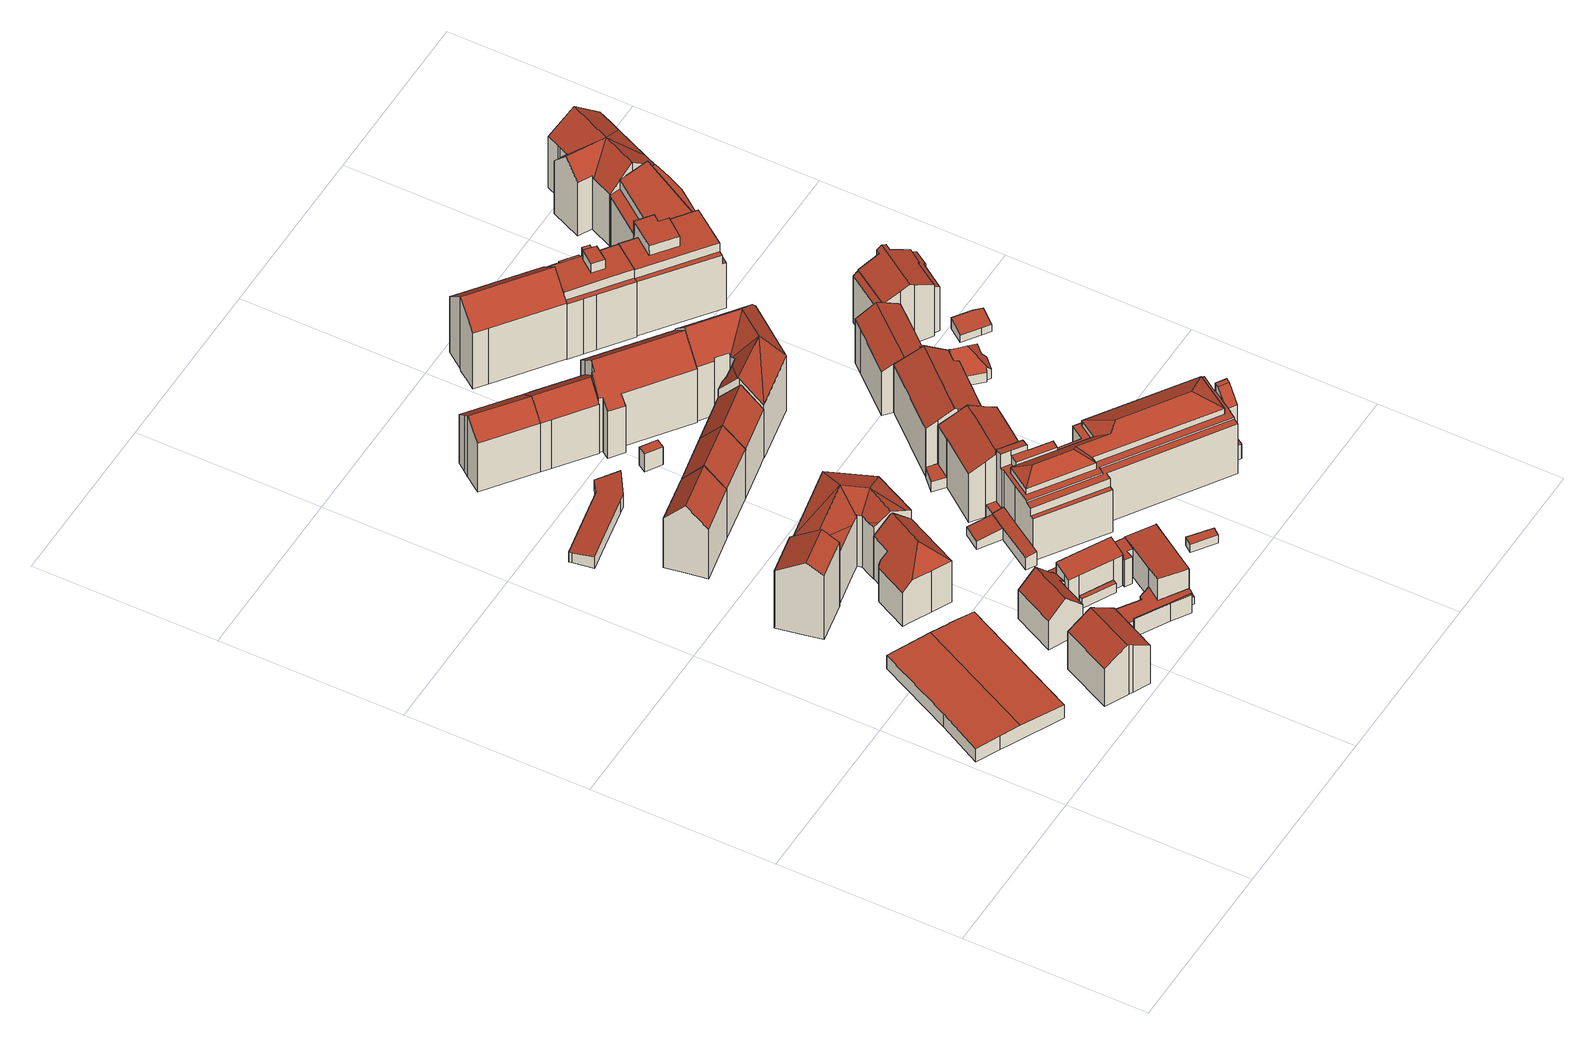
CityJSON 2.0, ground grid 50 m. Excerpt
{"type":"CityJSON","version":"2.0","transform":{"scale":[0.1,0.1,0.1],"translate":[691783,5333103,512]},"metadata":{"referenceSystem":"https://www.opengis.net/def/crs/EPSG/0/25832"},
"CityObjects":{
"building1":{"type":"Building","attributes":{"Gemeindeschluessel":"09162000","HoeheDach":"519.240","HoeheGrund":"514.418","Methode":"2000","NiedrigsteTraufeDesGebaeudes":"518.838","Geometrietyp2DReferenz":"3000","function":"31001_2000","roofType":"3100","measuredHeight":4.82,"storeysAboveGround":1},"geometry":[{"type":"MultiSurface","lod":"2","boundaries":[[[0,1,2,3,4]],[[5,6,7,8,9,10]],[[7,11,12,2,1,8]],[[13,14,15,16]],[[0,15,14,9,8,1]],[[12,11,17,18,19,13,16,4,3,2]],[[6,17,11,7]],[[5,18,17,6]],[[16,15,0,4]],[[13,19,10,9,14]],[[18,5,10,19]]],"semantics":{"surfaces":[{"type":"WallSurface"},{"type":"RoofSurface"},{"type":"GroundSurface"}],"values":[0,1,0,0,1,2,0,0,0,0,0]}}]},
"building2":{"type":"Building","attributes":{"Gemeindeschluessel":"09162000","HoeheDach":"531.452","HoeheGrund":"514.590","Methode":"1000","NiedrigsteTraufeDesGebaeudes":"527.276","Geometrietyp2DReferenz":"3000","function":"31001_2000","roofType":"3100","measuredHeight":16.86,"storeysAboveGround":5},"geometry":[{"type":"MultiSurface","lod":"2","boundaries":[[[20,21,22,23]],[[24,25,26,27]],[[28,29,30,31]],[[26,25,32,30,29,33,34,35]],[[31,30,32,36]],[[34,33,37,38,23,22]],[[37,33,29,28]],[[31,36,24,27,39,20,23,38,37,28]],[[36,32,25,24]],[[35,34,22,21]],[[39,27,26,35,21,20]]],"semantics":{"surfaces":[{"type":"WallSurface"},{"type":"RoofSurface"},{"type":"GroundSurface"}],"values":[0,0,0,1,0,0,0,2,0,1,0]}}]},
"building3":{"type":"Building","attributes":{"Gemeindeschluessel":"09162000","HoeheDach":"538.693","HoeheGrund":"514.280","Methode":"2000","NiedrigsteTraufeDesGebaeudes":"533.545","Geometrietyp2DReferenz":"3000","function":"31001_1000","roofType":"3100","measuredHeight":24.41,"storeysAboveGround":6},"geometry":[{"type":"MultiSurface","lod":"2","boundaries":[[[40,41,42,43]],[[44,42,41,45,46]],[[46,45,47,48]],[[49,48,47,50]],[[43,42,44,51]],[[41,40,52,50,47,45]],[[51,53,49,50,52,40,43]],[[53,51,44,46,48,49]]],"semantics":{"surfaces":[{"type":"WallSurface"},{"type":"RoofSurface"},{"type":"GroundSurface"}],"values":[0,1,1,0,0,0,2,0]}}]},
"building4":{"type":"Building","attributes":{"Gemeindeschluessel":"09162000","HoeheDach":"528.885","HoeheGrund":"514.490","Methode":"2000","NiedrigsteTraufeDesGebaeudes":"522.703","Geometrietyp2DReferenz":"3000","function":"31001_1000","roofType":"3100","measuredHeight":14.39,"storeysAboveGround":3},"geometry":[{"type":"MultiSurface","lod":"2","boundaries":[[[54,55,56,57,58,59]],[[60,61,62,63,64,65]],[[66,67,68,69]],[[65,64,59,58]],[[63,54,59,64]],[[70,71,61,60,65,58,57,56,66,69]],[[70,72,73,71]],[[69,68,72,70]],[[56,55,67,66]],[[62,73,72,68,67,55,54,63]],[[71,73,62,61]]],"semantics":{"surfaces":[{"type":"WallSurface"},{"type":"RoofSurface"},{"type":"GroundSurface"}],"values":[0,0,0,0,1,2,0,0,0,1,0]}}]},
"building5":{"type":"Building","attributes":{"Gemeindeschluessel":"09162000","HoeheDach":"533.646","HoeheGrund":"514.360","Methode":"2000","NiedrigsteTraufeDesGebaeudes":"525.565","Geometrietyp2DReferenz":"3000","function":"31001_1000","roofType":"3200","measuredHeight":19.29,"storeysAboveGround":4},"geometry":[{"type":"MultiSurface","lod":"2","boundaries":[[[74,75,76,77]],[[78,79,80,81,82,83]],[[84,85,86,78,83,87,88,89,76,75,90,91,92]],[[93,79,78,86]],[[94,91,90,95]],[[96,87,83,82]],[[97,93,98,99]],[[95,90,75,74]],[[80,79,93,97]],[[98,93,86,85]],[[100,101,99,98,85,84,92,102]],[[77,76,89,103]],[[97,99,101,100,102,94,95,74,77,103,104,96,82,81,80]],[[102,92,91,94]],[[88,87,96,104,103,89]]],"semantics":{"surfaces":[{"type":"WallSurface"},{"type":"RoofSurface"},{"type":"GroundSurface"}],"values":[0,0,1,1,0,0,0,0,0,1,0,0,2,0,0]}}]},
"building6":{"type":"Building","attributes":{"Gemeindeschluessel":"09162000","HoeheDach":"521.209","HoeheGrund":"515.209","Methode":"3220","NiedrigsteTraufeDesGebaeudes":"521.209","Geometrietyp2DReferenz":"3000","function":"51009_1610","roofType":"9999","measuredHeight":6},"geometry":[{"type":"MultiSurface","lod":"2","boundaries":[[[105,106,107,108,109,110]],[[111,112,113,114,115,116]],[[108,107,114,113]],[[109,108,113,112]],[[107,106,115,114]],[[110,109,112,111]],[[106,105,116,115]],[[105,110,111,116]]],"semantics":{"surfaces":[{"type":"RoofSurface"},{"type":"GroundSurface"},{"type":"WallSurface"}],"values":[0,1,2,2,2,2,2,2]}}]},
"building7":{"type":"Building","attributes":{"Gemeindeschluessel":"09162000","HoeheDach":"536.720","HoeheGrund":"514.050","Methode":"1000","NiedrigsteTraufeDesGebaeudes":"530.493","Geometrietyp2DReferenz":"3000","function":"31001_1000","roofType":"3100","measuredHeight":22.67,"storeysAboveGround":5},"geometry":[{"type":"MultiSurface","lod":"2","boundaries":[[[117,118,119,120,121,122]],[[122,123,124,117]],[[118,117,124,125,126,119]],[[123,122,121,120,127,128]],[[119,126,127,120]],[[125,128,127,126]],[[124,123,128,125]]],"semantics":{"surfaces":[{"type":"GroundSurface"},{"type":"WallSurface"},{"type":"RoofSurface"}],"values":[0,1,1,1,1,2,2]}}]},
"building8":{"type":"Building","attributes":{"Gemeindeschluessel":"09162000","HoeheDach":"518.414","HoeheGrund":"514.730","Methode":"2000","NiedrigsteTraufeDesGebaeudes":"517.040","Geometrietyp2DReferenz":"3000","function":"31001_2000","roofType":"2100","measuredHeight":3.68},"geometry":[{"type":"MultiSurface","lod":"2","boundaries":[[[129,130,131,132,133,134,135,136,137,138,139,140,141,142,143,144]],[[145,146,138,137,136,147]],[[133,148,149,134]],[[150,151,152,153,154,155,156,157,158,159,146,145,147,160,149,148]],[[143,155,154,144]],[[129,153,152,130]],[[149,160,147,136,135,134]],[[140,158,157,141]],[[146,159,158,140,139,138]],[[130,152,151,131]],[[131,151,150,132]],[[144,154,153,129]],[[143,142,141,157,156,155]],[[132,150,148,133]]],"semantics":{"surfaces":[{"type":"GroundSurface"},{"type":"WallSurface"},{"type":"RoofSurface"}],"values":[0,1,1,2,1,1,1,1,1,1,1,1,1,1]}}]},
"building9":{"type":"Building","attributes":{"Gemeindeschluessel":"09162000","HoeheDach":"534.280","HoeheGrund":"514.280","Methode":"2000","NiedrigsteTraufeDesGebaeudes":"531.202","Geometrietyp2DReferenz":"3000","function":"31001_9998","roofType":"3100","measuredHeight":20,"storeysAboveGround":4},"geometry":[{"type":"MultiSurface","lod":"2","boundaries":[[[161,162,163]],[[164,165,166]],[[167,168,169,170,171]],[[172,173,40,164,166,174,175,50]],[[176,177,178,179,180,181,182,183,184,185,186,40,173,172,50,187,188,189]],[[174,170,190,175]],[[166,165,171,170,174]],[[40,186,185,184,167,171,165,164]],[[191,189,188,192]],[[163,162,193,182,181,180]],[[176,189,191,194]],[[169,191,192,170]],[[170,192,190]],[[194,191,169,195]],[[183,182,193,168,167,184]],[[179,178,177,176,194,195,196,161,163,180]],[[175,190,192,188,187,50]],[[161,196,169,168,193,162]],[[195,169,196]]],"semantics":{"surfaces":[{"type":"RoofSurface"},{"type":"WallSurface"},{"type":"GroundSurface"}],"values":[0,0,0,1,2,0,0,1,1,1,1,0,0,0,1,1,1,0,0]}}]},
"building10":{"type":"Building","attributes":{"Gemeindeschluessel":"09162000","HoeheDach":"517.921","HoeheGrund":"514.040","Methode":"2000","NiedrigsteTraufeDesGebaeudes":"517.084","Geometrietyp2DReferenz":"3000","function":"31001_2000","roofType":"1000","measuredHeight":3.88},"geometry":[{"type":"MultiSurface","lod":"2","boundaries":[[[197,198,199,200,201,202]],[[203,204,205,206]],[[204,202,201,200,207,208,209,210,205]],[[206,211,212,213,214,199,198,197,203]],[[214,207,200,199]],[[206,205,210,211]],[[211,210,209,212]],[[212,209,208,213]],[[213,208,207,214]],[[197,202,204,203]]],"semantics":{"surfaces":[{"type":"WallSurface"},{"type":"RoofSurface"},{"type":"GroundSurface"}],"values":[0,0,1,2,0,0,0,0,0,0]}}]},
"building11":{"type":"Building","attributes":{"Gemeindeschluessel":"09162000","HoeheDach":"518.010","HoeheGrund":"514.880","Methode":"2000","NiedrigsteTraufeDesGebaeudes":"518.010","Geometrietyp2DReferenz":"3000","function":"31001_2000","roofType":"1000","measuredHeight":3.13},"geometry":[{"type":"MultiSurface","lod":"2","boundaries":[[[215,216,217,218]],[[219,220,221,222]],[[218,219,222,215]],[[216,221,220,217]],[[215,222,221,216]],[[217,220,219,218]]],"semantics":{"surfaces":[{"type":"GroundSurface"},{"type":"RoofSurface"},{"type":"WallSurface"}],"values":[0,1,2,2,2,2]}}]},
"building12":{"type":"Building","attributes":{"Gemeindeschluessel":"09162000","HoeheDach":"526.493","HoeheGrund":"514.700","Methode":"1000","NiedrigsteTraufeDesGebaeudes":"524.828","Geometrietyp2DReferenz":"3000","function":"31001_1000","roofType":"2100","measuredHeight":11.79,"storeysAboveGround":3},"geometry":[{"type":"MultiSurface","lod":"2","boundaries":[[[223,224,225,226]],[[227,228,229,230]],[[229,228,231,225,224,232,233,234,235,236,237,238]],[[230,229,238,239]],[[240,235,234,241]],[[242,233,232,243]],[[241,234,233,242]],[[239,238,237,244]],[[226,225,231,245]],[[243,232,224,223]],[[244,237,236,246]],[[246,236,235,240]],[[245,231,228,227]],[[239,244,246,240,241,242,243,223,226,245,227,230]]],"semantics":{"surfaces":[{"type":"WallSurface"},{"type":"RoofSurface"},{"type":"GroundSurface"}],"values":[0,0,1,0,0,0,0,0,0,0,0,0,0,2]}}]},
"building13":{"type":"Building","attributes":{"Gemeindeschluessel":"09162000","HoeheDach":"519.950","HoeheGrund":"514.610","Methode":"2000","NiedrigsteTraufeDesGebaeudes":"519.950","Geometrietyp2DReferenz":"3000","function":"31001_2000","roofType":"1000","measuredHeight":5.34},"geometry":[{"type":"MultiSurface","lod":"2","boundaries":[[[247,248,249,250]],[[249,248,251,252]],[[253,251,248,247]],[[254,253,247,250]],[[254,252,251,253]],[[250,249,252,254]]],"semantics":{"surfaces":[{"type":"WallSurface"},{"type":"RoofSurface"},{"type":"GroundSurface"}],"values":[0,1,0,2,0,0]}}]},
"building14":{"type":"Building","attributes":{"Gemeindeschluessel":"09162000","HoeheDach":"524.575","HoeheGrund":"515.040","Methode":"2000","NiedrigsteTraufeDesGebaeudes":"523.948","Geometrietyp2DReferenz":"3000","function":"31001_2000","roofType":"1000","measuredHeight":9.54},"geometry":[{"type":"MultiSurface","lod":"2","boundaries":[[[255,256,257,258]],[[259,260,261,262,263,264,257,256,265]],[[266,264,263,267]],[[268,260,259,269]],[[270,255,258,266,267,271,272,268,269]],[[269,259,265,270]],[[258,257,264,266]],[[272,261,260,268]],[[270,265,256,255]],[[271,262,261,272]],[[267,263,262,271]]],"semantics":{"surfaces":[{"type":"WallSurface"},{"type":"RoofSurface"},{"type":"GroundSurface"}],"values":[0,1,0,0,2,0,0,0,0,0,0]}}]},
"building15":{"type":"Building","attributes":{"Gemeindeschluessel":"09162000","HoeheDach":"536.663","HoeheGrund":"514.010","Methode":"1000","NiedrigsteTraufeDesGebaeudes":"530.494","Geometrietyp2DReferenz":"3000","function":"31001_1000","roofType":"3100","measuredHeight":22.65,"storeysAboveGround":5},"geometry":[{"type":"MultiSurface","lod":"2","boundaries":[[[120,127,273,274]],[[128,275,273,127]],[[276,277,278,274,273,275]],[[121,122,123,128,127,120]],[[123,276,275,128]],[[122,121,120,274,278,277]],[[277,276,123,122]]],"semantics":{"surfaces":[{"type":"WallSurface"},{"type":"RoofSurface"},{"type":"GroundSurface"}],"values":[0,1,0,0,1,2,0]}}]},
"building16":{"type":"Building","attributes":{"Gemeindeschluessel":"09162000","HoeheDach":"524.796","HoeheGrund":"514.930","Methode":"2000","NiedrigsteTraufeDesGebaeudes":"524.095","Geometrietyp2DReferenz":"3000","function":"31001_1000","roofType":"1000","measuredHeight":9.87,"storeysAboveGround":2},"geometry":[{"type":"MultiSurface","lod":"2","boundaries":[[[279,280,281,282,283,284]],[[285,286,287,288,289,290,291,292]],[[285,292,281,280]],[[293,294,295,296]],[[287,286,285,280,279,284,297,298,293,296,299,288]],[[298,300,294,293]],[[282,281,292,291,290,289,301,295,294,300,302,283]],[[301,289,288,299,296,295]],[[284,283,302,297]],[[297,302,300,298]]],"semantics":{"surfaces":[{"type":"WallSurface"},{"type":"GroundSurface"},{"type":"RoofSurface"}],"values":[0,0,0,0,1,0,2,0,0,0]}}]},
"building17":{"type":"Building","attributes":{"Gemeindeschluessel":"09162000","HoeheDach":"534.371","HoeheGrund":"513.830","Methode":"1000","NiedrigsteTraufeDesGebaeudes":"530.127","Geometrietyp2DReferenz":"3000","function":"31001_1000","roofType":"3100","measuredHeight":20.54,"storeysAboveGround":5},"geometry":[{"type":"MultiSurface","lod":"2","boundaries":[[[303,304,305,306,307,308,309,310]],[[311,312,313,314,315,306,305]],[[316,315,314,317]],[[318,311,305,304,303]],[[319,320,321,310,309,308,307,316,317,322]],[[321,318,303,310]],[[313,322,317,314]],[[307,306,315,316]],[[321,320,319,322,313,312,311,318]]],"semantics":{"surfaces":[{"type":"WallSurface"},{"type":"RoofSurface"},{"type":"GroundSurface"}],"values":[0,1,0,1,2,0,0,0,0]}}]},
"building18":{"type":"Building","attributes":{"Gemeindeschluessel":"09162000","HoeheDach":"519.232","HoeheGrund":"514.510","Methode":"1000","NiedrigsteTraufeDesGebaeudes":"518.372","Geometrietyp2DReferenz":"3000","function":"51009_1610","roofType":"2100","measuredHeight":4.72},"geometry":[{"type":"MultiSurface","lod":"2","boundaries":[[[323,324,325,326,327,328,329,330]],[[330,329,331,332]],[[333,327,326,334]],[[334,335,336,337,332,331,338,333]],[[334,326,325,335]],[[331,329,328,338]],[[337,336,324,323,330,332]],[[335,325,324,336]],[[338,328,327,333]]],"semantics":{"surfaces":[{"type":"RoofSurface"},{"type":"WallSurface"},{"type":"GroundSurface"}],"values":[0,1,1,2,1,1,1,1,1]}}]},
"building19":{"type":"Building","attributes":{"Gemeindeschluessel":"09162000","HoeheDach":"518.214","HoeheGrund":"514.470","Methode":"1000","NiedrigsteTraufeDesGebaeudes":"517.197","Geometrietyp2DReferenz":"3000","function":"51009_1610","roofType":"1000","measuredHeight":3.74},"geometry":[{"type":"MultiSurface","lod":"2","boundaries":[[[331,339,340,341]],[[339,342,343,340]],[[341,340,343,344]],[[341,344,338,331]],[[344,343,342,338]],[[338,342,339,331]]],"semantics":{"surfaces":[{"type":"WallSurface"},{"type":"RoofSurface"},{"type":"GroundSurface"}],"values":[0,1,0,2,0,0]}}]},
"building20":{"type":"Building","attributes":{"Gemeindeschluessel":"09162000","HoeheDach":"519.904","HoeheGrund":"513.904","Methode":"3210","NiedrigsteTraufeDesGebaeudes":"519.904","Geometrietyp2DReferenz":"3000","function":"31001_2000","roofType":"9999","measuredHeight":6},"geometry":[{"type":"MultiSurface","lod":"2","boundaries":[[[345,346,347,348]],[[349,350,348,347]],[[350,351,345,348]],[[350,349,352,351]],[[351,352,346,345]],[[352,349,347,346]]],"semantics":{"surfaces":[{"type":"GroundSurface"},{"type":"WallSurface"},{"type":"RoofSurface"}],"values":[0,1,1,2,1,1]}}]},
"building21":{"type":"Building","attributes":{"Gemeindeschluessel":"09162000","HoeheDach":"517.986","HoeheGrund":"515.286","Methode":"1000","NiedrigsteTraufeDesGebaeudes":"517.986","Geometrietyp2DReferenz":"3000","function":"31001_2000","roofType":"1000","measuredHeight":2.7,"storeysAboveGround":1},"geometry":[{"type":"MultiSurface","lod":"2","boundaries":[[[353,354,355,356]],[[357,358,355,354]],[[356,355,358,359]],[[359,358,357,360]],[[360,357,354,353]],[[356,359,360,353]]],"semantics":{"surfaces":[{"type":"WallSurface"},{"type":"RoofSurface"},{"type":"GroundSurface"}],"values":[0,1,0,0,0,2]}}]},
"building22":{"type":"Building","attributes":{"Gemeindeschluessel":"09162000","HoeheDach":"534.474","HoeheGrund":"513.700","Methode":"1000","NiedrigsteTraufeDesGebaeudes":"530.088","Geometrietyp2DReferenz":"3000","function":"31001_1000","roofType":"3100","measuredHeight":20.77,"storeysAboveGround":5},"geometry":[{"type":"MultiSurface","lod":"2","boundaries":[[[361,362,363,364]],[[318,365,313,366,367,368]],[[369,370,371,372]],[[373,374,375,376,313,365]],[[372,371,362,361]],[[377,375,374,378]],[[379,380,381,378,374,373]],[[378,381,380,369,372,361,364,368,367,366,382,377]],[[363,362,371,370,379,373,365,318]],[[364,363,318,368]],[[376,375,377,382,366,313]],[[380,379,370,369]]],"semantics":{"surfaces":[{"type":"WallSurface"},{"type":"RoofSurface"},{"type":"GroundSurface"}],"values":[0,0,0,1,0,0,0,2,1,0,0,0]}}]},
"building23":{"type":"Building","attributes":{"Gemeindeschluessel":"09162000","HoeheDach":"536.683","HoeheGrund":"514.050","Methode":"1000","NiedrigsteTraufeDesGebaeudes":"530.289","Geometrietyp2DReferenz":"3000","function":"31001_1000","roofType":"3100","measuredHeight":22.63,"storeysAboveGround":5},"geometry":[{"type":"MultiSurface","lod":"2","boundaries":[[[277,383,384,385,386,387]],[[274,388,389,390]],[[278,277,387,275,388,274]],[[275,391,392,389,388]],[[390,389,392,393]],[[385,384,394,393,392,391]],[[383,277,278,274,390,393,394,384]],[[387,386,385,391,275]]],"semantics":{"surfaces":[{"type":"WallSurface"},{"type":"RoofSurface"},{"type":"GroundSurface"}],"values":[0,0,0,1,0,0,2,1]}}]},
"building24":{"type":"Building","attributes":{"Gemeindeschluessel":"09162000","HoeheDach":"534.422","HoeheGrund":"514.440","Methode":"1000","NiedrigsteTraufeDesGebaeudes":"517.731","Geometrietyp2DReferenz":"3000","function":"31001_9998","roofType":"3100","measuredHeight":19.98,"storeysAboveGround":5},"geometry":[{"type":"MultiSurface","lod":"2","boundaries":[[[395,396,397,398,399,400,401,402,403,404,405,406,407,408,409,410,411,412,413,414]],[[401,415,416,402]],[[417,418,412,411,410,419]],[[409,420,419,410]],[[421,422,423,424]],[[406,425,426,407]],[[400,399,427,428,415,401]],[[396,395,414,429,430,431]],[[405,422,421,425,406]],[[396,431,432,397]],[[421,424,426,425]],[[398,433,427,399]],[[397,432,433,398]],[[420,409,408,407,426,424,423]],[[413,434,429,414]],[[402,416,435,403]],[[412,418,434,413]],[[427,433,432,431,430,429,434,418,417,436,428]],[[416,415,428,436,417,419,420,423,422,437,435]],[[435,437,422,405,404,403]]],"semantics":{"surfaces":[{"type":"GroundSurface"},{"type":"WallSurface"},{"type":"RoofSurface"}],"values":[0,1,1,1,1,1,1,1,1,1,2,1,1,1,1,1,1,2,2,1]}}]},
"building25":{"type":"Building","attributes":{"Gemeindeschluessel":"09162000","HoeheDach":"538.200","HoeheGrund":"513.750","Methode":"2000","NiedrigsteTraufeDesGebaeudes":"529.629","Geometrietyp2DReferenz":"3000","function":"31001_9998","roofType":"3100","measuredHeight":24.45,"storeysAboveGround":5},"geometry":[{"type":"MultiSurface","lod":"2","boundaries":[[[438,439,440,441]],[[442,443,439,438]],[[444,445,446,447]],[[448,449,450,451,452,453]],[[451,450,454,455]],[[443,442,456,457,458,459]],[[460,461,462,463,441,440]],[[461,460,440,439,443,459,449,448,464,446,445,465,466,467,468]],[[469,465,445,444]],[[468,467,466,470,471,472]],[[447,446,464,473]],[[459,458,454,450,449]],[[470,466,465,469]],[[456,442,438,441,463,462,472,471,470,469,444,447,473,453,452,451,455,457]],[[462,461,468,472]],[[455,454,458,457]],[[473,464,448,453]]],"semantics":{"surfaces":[{"type":"WallSurface"},{"type":"RoofSurface"},{"type":"GroundSurface"}],"values":[0,0,0,0,0,0,0,1,0,0,0,1,0,2,0,0,0]}}]},
"building26":{"type":"Building","attributes":{"Gemeindeschluessel":"09162000","HoeheDach":"536.610","HoeheGrund":"514.539","Methode":"2000","NiedrigsteTraufeDesGebaeudes":"518.640","Geometrietyp2DReferenz":"3000","function":"31001_3000","roofType":"3100","measuredHeight":22.07,"storeysAboveGround":6},"geometry":[{"type":"MultiSurface","lod":"2","boundaries":[[[474,475,476,477]],[[478,479,480,481]],[[482,483,484,477,485]],[[486,487,488,489]],[[485,477,476,490,491]],[[492,493,494,495]],[[496,497,498,499]],[[500,501,502,503]],[[504,505,506,507,508,509]],[[338,510,511,512]],[[513,514,479,515]],[[516,517,518,519,509,508,335,334,333,338,512,520,521,522,523,524,496,499,525,526]],[[516,526,527,528,529,530]],[[531,532,493,492]],[[533,528,527,498,497,534,535,536,537,478,481,538,539,531,492,495,482,485,491,540,541,542,543,544,502,501,545,546]],[[521,547,548,522]],[[338,333,541,540,549,510]],[[498,527,526,525,499]],[[528,533,550,529]],[[532,551,552,493]],[[514,553,480,479]],[[515,554,483,494,552,551,555,513]],[[554,556,484,483]],[[487,557,558,488]],[[506,505,559,560]],[[481,480,561,538]],[[520,512,511,562,563,564]],[[565,561,553,514,513,555]],[[503,502,544,566]],[[508,507,567,335]],[[539,565,532,531]],[[504,568,500,503,566,569,559,505]],[[523,522,548,475,474,570]],[[476,475,548,547,564,563,490]],[[520,564,547,521]],[[495,494,483,482]],[[537,515,479,478]],[[534,497,496,524]],[[519,518,545,501,500,568]],[[533,546,489,488,558]],[[561,480,553]],[[542,334,335,567,560,559,569,543]],[[532,565,555,551]],[[535,571,556,554,536]],[[557,572,550,533,558]],[[515,537,536,554]],[[565,539,538,561]],[[556,571,570,474,477,484]],[[572,530,529,550]],[[562,549,540,491,490,563]],[[568,504,509,519]],[[517,516,530,572,557,487,486]],[[552,494,493]],[[562,511,510,549]],[[518,517,486,489,546,545]],[[334,542,541,333]],[[566,544,543,569]],[[507,506,560,567]],[[524,523,570,571,535,534]]],"semantics":{"surfaces":[{"type":"WallSurface"},{"type":"RoofSurface"},{"type":"GroundSurface"}],"values":[0,0,0,1,0,0,0,0,0,0,1,2,0,0,1,0,0,0,0,1,1,1,0,0,0,0,0,1,0,0,0,1,0,1,0,0,0,0,0,0,1,0,1,0,1,0,0,1,1,0,0,0,1,1,0,0,0,1,0]}}]},
"building27":{"type":"Building","attributes":{"Gemeindeschluessel":"09162000","HoeheDach":"534.495","HoeheGrund":"514.350","Methode":"1000","NiedrigsteTraufeDesGebaeudes":"530.445","Geometrietyp2DReferenz":"3000","function":"31001_9998","roofType":"3100","measuredHeight":20.14,"storeysAboveGround":5},"geometry":[{"type":"MultiSurface","lod":"2","boundaries":[[[413,573,574,412]],[[575,576,577,578]],[[579,574,573,580,581,582,577,576,583,584]],[[585,586,587,588,589,590]],[[591,581,580,592]],[[583,576,575,593,594,595]],[[596,597,584,583,595,598,599,587,586,585]],[[412,574,579,410]],[[588,587,599,600]],[[601,582,581,591]],[[407,596,585,590]],[[592,580,573,413]],[[602,410,579,584,597,409]],[[598,595,594,603,600,599]],[[409,597,596,407]],[[601,591,592,413,412,410,602,409,407,590,589,588,600,603,594,593,575,578]],[[578,577,582,601]]],"semantics":{"surfaces":[{"type":"WallSurface"},{"type":"RoofSurface"},{"type":"GroundSurface"}],"values":[0,0,1,0,0,0,1,0,0,0,0,0,0,0,0,2,0]}}]},
"building28":{"type":"Building","attributes":{"Gemeindeschluessel":"09162000","HoeheDach":"538.941","HoeheGrund":"513.700","Methode":"2000","NiedrigsteTraufeDesGebaeudes":"531.812","Geometrietyp2DReferenz":"3000","function":"31001_1000","roofType":"3100","measuredHeight":25.24,"storeysAboveGround":6},"geometry":[{"type":"MultiSurface","lod":"2","boundaries":[[[604,605,606,607,608,609,610,611,612,613,614,615,616,617,618,619,620,621,622,623,624,625,626,627,628,629]],[[612,630,631,613]],[[632,633,634,626,625,624]],[[635,636,637,616,615,614]],[[638,639,640,641,642,643,644]],[[645,644,646,637,636,647]],[[648,649,650,651,652,642,653,633,632]],[[654,638,644,655]],[[656,657,655,644,645]],[[658,641,640,629,628,627,626,634]],[[621,620,651,650,649,622]],[[613,631,635,614]],[[623,648,632,624]],[[608,657,656,609]],[[608,607,606,654,655,657]],[[611,610,609,656,645,647,630,612]],[[647,636,635,631,630]],[[637,646,659,652,651,620,619,618,617,616]],[[622,649,648,623]],[[644,643,642,652,659,646]],[[606,605,604,629,640,639,638,654]],[[653,642,641,658,634,633]]],"semantics":{"surfaces":[{"type":"GroundSurface"},{"type":"WallSurface"},{"type":"RoofSurface"}],"values":[0,1,1,1,2,2,2,2,2,1,1,1,1,1,1,1,2,1,1,2,1,2]}}]},
"building29":{"type":"Building","attributes":{"Gemeindeschluessel":"09162000","HoeheDach":"538.802","HoeheGrund":"514.030","Methode":"1000","NiedrigsteTraufeDesGebaeudes":"532.687","Geometrietyp2DReferenz":"3000","function":"31001_1000","roofType":"3100","measuredHeight":24.77,"storeysAboveGround":5},"geometry":[{"type":"MultiSurface","lod":"2","boundaries":[[[660,661,662,663]],[[663,662,664,665]],[[666,667,660,663,665,668,669,670,671,672,673]],[[673,674,675,666]],[[662,661,676,677,678,664]],[[672,679,674,673]],[[664,678,677,680,670,669,668,665]],[[671,681,679,672]],[[676,675,674,679,681,680,677]],[[670,680,681,671]],[[661,660,667,666,675,676]]],"semantics":{"surfaces":[{"type":"WallSurface"},{"type":"GroundSurface"},{"type":"RoofSurface"}],"values":[0,0,1,0,2,0,0,0,2,0,0]}}]},
"building30":{"type":"Building","attributes":{"Gemeindeschluessel":"09162000","HoeheDach":"531.988","HoeheGrund":"514.267","Methode":"2000","NiedrigsteTraufeDesGebaeudes":"528.303","Geometrietyp2DReferenz":"3000","function":"31001_1000","roofType":"3100","measuredHeight":17.72,"storeysAboveGround":5},"geometry":[{"type":"MultiSurface","lod":"2","boundaries":[[[682,683,684,685,686,687,688,689,690,691,692,693,694,695,696,697]],[[698,691,690,699]],[[699,690,689,700]],[[701,697,702,703]],[[704,705,683,682,697,701]],[[706,707,708,709,710,711]],[[693,692,712,713,714,694]],[[715,703,702,716,706,711]],[[717,718,719,686,685,684]],[[700,689,688,720]],[[716,702,697,696,721,708,707,706]],[[717,684,683,705]],[[712,692,691,698]],[[722,695,694,714]],[[709,708,721,723]],[[696,695,722,724,723,721]],[[698,699,700,720,725,719,718,717,705,704,701,703,715,711,710,709,723,724,722,714,713,712]],[[725,720,688,687,686,719]]],"semantics":{"surfaces":[{"type":"RoofSurface"},{"type":"WallSurface"},{"type":"GroundSurface"}],"values":[0,1,1,1,1,1,1,1,1,1,0,1,1,1,1,1,2,1]}}]},
"building31":{"type":"Building","attributes":{"Gemeindeschluessel":"09162000","HoeheDach":"538.150","HoeheGrund":"513.750","Methode":"2000","NiedrigsteTraufeDesGebaeudes":"517.410","Geometrietyp2DReferenz":"3000","function":"31001_1000","roofType":"1000","measuredHeight":24.4,"storeysAboveGround":7},"geometry":[{"type":"MultiSurface","lod":"2","boundaries":[[[726,727,728,729,730,731,732,733]],[[734,735,736,737]],[[738,739,740,741,742,743,744]],[[745,746,747,748]],[[749,750,751,752]],[[753,754,755,756,757,758,759]],[[748,760,761,745]],[[742,741,762,763]],[[736,735,764,765]],[[766,767,768,769]],[[770,733,732,738,744,771,772]],[[773,764,735,734]],[[774,775,750,749]],[[731,730,729,747,746,776,768,767,777,739,738,732],[773,734,737,778]],[[779,766,769,759,758,780,762,741,740]],[[737,736,765,778]],[[776,761,760,781,782,783,753,759,769,768]],[[757,756,784,785,786,787]],[[787,780,758,757]],[[777,767,766,779,740,739]],[[752,751,770,772]],[[788,785,784,789]],[[778,765,764,773]],[[761,776,746,745]],[[790,786,785,788]],[[789,784,756,755]],[[762,780,787,786,790,791,763]],[[792,793,774,749,752,772,771,744,743,742,763,791,790,788,789,755,754,753,783,782,781]],[[751,750,775,728,727,726,733,770]],[[728,775,774,793,792,781,760,748,747,729]]],"semantics":{"surfaces":[{"type":"WallSurface"},{"type":"RoofSurface"},{"type":"GroundSurface"}],"values":[0,0,0,0,0,0,1,0,1,0,0,0,0,1,1,0,0,1,0,0,0,0,0,0,0,0,0,2,1,0]}}]},
"building32":{"type":"Building","attributes":{"Gemeindeschluessel":"09162000","HoeheDach":"522.902","HoeheGrund":"514.620","Methode":"1000","NiedrigsteTraufeDesGebaeudes":"517.702","Geometrietyp2DReferenz":"3000","function":"31001_1000","roofType":"3200","measuredHeight":8.28,"storeysAboveGround":1},"geometry":[{"type":"MultiSurface","lod":"2","boundaries":[[[794,795,796,797,798,799,800,801,802]],[[803,804,805,806]],[[807,802,801,808,809,810]],[[811,812,813,814,815,803,806,810,809,808,816,817,818,819]],[[800,799,798,817,816]],[[820,821,822,795,794,823]],[[805,804,823,794,802,807]],[[797,796,819,818,817,798]],[[812,811,819,796,795,822]],[[812,822,821,813]],[[806,805,807,810]],[[815,814,820,823,804,803]],[[813,821,820,814]],[[808,801,800,816]]],"semantics":{"surfaces":[{"type":"RoofSurface"},{"type":"WallSurface"},{"type":"GroundSurface"}],"values":[0,1,1,2,1,0,0,1,1,1,1,1,1,1]}}]},
"building33":{"type":"Building","attributes":{"Gemeindeschluessel":"09162000","HoeheDach":"530.411","HoeheGrund":"513.812","Methode":"1000","NiedrigsteTraufeDesGebaeudes":"529.520","Geometrietyp2DReferenz":"3000","function":"51009_1610","roofType":"2100","measuredHeight":16.6},"geometry":[{"type":"MultiSurface","lod":"2","boundaries":[[[824,825,826,827]],[[825,828,829,826]],[[826,829,830,827]],[[830,829,828,831]],[[827,830,831,824]],[[824,831,828,825]]],"semantics":{"surfaces":[{"type":"GroundSurface"},{"type":"WallSurface"},{"type":"RoofSurface"}],"values":[0,1,1,2,1,1]}}]},
"building34":{"type":"Building","attributes":{"Gemeindeschluessel":"09162000","HoeheDach":"538.260","HoeheGrund":"514.220","Methode":"2000","NiedrigsteTraufeDesGebaeudes":"529.320","Geometrietyp2DReferenz":"3000","function":"31001_1000","roofType":"1000","measuredHeight":24.04,"storeysAboveGround":7},"geometry":[{"type":"MultiSurface","lod":"2","boundaries":[[[832,833,834,835,836,837,838,839,840,841,842]],[[843,844,845,846]],[[847,836,835,846,845,848]],[[849,833,832,842,850]],[[833,849,775,851,852,844,843,834]],[[846,835,834,843]],[[853,854,841,840]],[[853,840,839,855,856,857]],[[856,855,852,851]],[[838,837,858,859]],[[836,847,860,861,858,837]],[[842,841,854,850]],[[849,850,854,853,857,775]],[[862,860,847,848]],[[859,858,861,863]],[[857,856,851,775]],[[855,839,838,859,863,862,848,845,844,852]],[[863,861,860,862]]],"semantics":{"surfaces":[{"type":"WallSurface"},{"type":"GroundSurface"},{"type":"RoofSurface"}],"values":[0,0,0,1,0,2,2,0,0,0,2,0,0,0,0,2,2,0]}}]},
"building35":{"type":"Building","attributes":{"Gemeindeschluessel":"09162000","HoeheDach":"534.104","HoeheGrund":"513.847","Methode":"1000","NiedrigsteTraufeDesGebaeudes":"530.575","Geometrietyp2DReferenz":"3000","function":"31001_9998","roofType":"3100","measuredHeight":20.26,"storeysAboveGround":5},"geometry":[{"type":"MultiSurface","lod":"2","boundaries":[[[864,865,866,867]],[[868,869,870,871]],[[872,873,874,875]],[[876,877,878,827]],[[878,879,869,868,826,827]],[[880,881,882,883,884,866,865,875,874,885,886]],[[887,888,880,886,877,876]],[[877,886,885,889,870,869,879,878]],[[885,874,873,890,891,889]],[[892,883,882,893]],[[894,881,880,888]],[[895,884,883,892]],[[892,893,894,888,887,876,827,826,868,871,891,890,873,872,864,867,895]],[[871,870,889,891]],[[867,866,884,895]],[[893,882,881,894]],[[872,875,865,864]]],"semantics":{"surfaces":[{"type":"WallSurface"},{"type":"RoofSurface"},{"type":"GroundSurface"}],"values":[0,0,0,0,0,1,0,1,0,0,0,0,2,0,0,0,0]}}]},
"building36":{"type":"Building","attributes":{"Gemeindeschluessel":"09162000","HoeheDach":"518.374","HoeheGrund":"514.660","Methode":"1000","NiedrigsteTraufeDesGebaeudes":"517.007","Geometrietyp2DReferenz":"3000","function":"31001_2000","roofType":"2100","measuredHeight":3.71},"geometry":[{"type":"MultiSurface","lod":"2","boundaries":[[[896,897,898,899]],[[900,901,902,903]],[[899,898,900,903]],[[896,904,905,897]],[[896,899,903,902,906,904]],[[907,906,902,901]],[[905,904,906,907]],[[898,897,905,907,901,900]]],"semantics":{"surfaces":[{"type":"WallSurface"},{"type":"GroundSurface"},{"type":"RoofSurface"}],"values":[0,0,0,0,1,0,0,2]}}]},
"building37":{"type":"Building","attributes":{"Gemeindeschluessel":"09162000","HoeheDach":"530.506","HoeheGrund":"514.770","Methode":"1000","NiedrigsteTraufeDesGebaeudes":"529.175","Geometrietyp2DReferenz":"3000","function":"51009_1610","roofType":"2100","measuredHeight":15.74},"geometry":[{"type":"MultiSurface","lod":"2","boundaries":[[[908,909,910,911]],[[912,913,914,915]],[[915,914,916,917]],[[918,919,913,912]],[[918,912,915,917,920,921,908,911]],[[910,909,922,923,916,914,913,919]],[[920,923,922,921]],[[911,910,919,918]],[[921,922,909,908]],[[917,916,923,920]]],"semantics":{"surfaces":[{"type":"WallSurface"},{"type":"GroundSurface"},{"type":"RoofSurface"}],"values":[0,0,0,0,1,2,0,0,0,0]}}]},
"building38":{"type":"Building","attributes":{"Gemeindeschluessel":"09162000","HoeheDach":"519.977","HoeheGrund":"514.555","Methode":"1000","NiedrigsteTraufeDesGebaeudes":"518.723","Geometrietyp2DReferenz":"3000","function":"51009_1610","roofType":"2100","measuredHeight":5.42},"geometry":[{"type":"MultiSurface","lod":"2","boundaries":[[[924,925,926,927]],[[924,927,928,929]],[[928,930,931,929]],[[931,930,926,925]],[[929,931,925,924]],[[927,926,930,928]]],"semantics":{"surfaces":[{"type":"WallSurface"},{"type":"GroundSurface"},{"type":"RoofSurface"}],"values":[0,1,0,2,0,0]}}]},
"building39":{"type":"Building","attributes":{"Gemeindeschluessel":"09162000","HoeheDach":"532.385","HoeheGrund":"512.730","Methode":"2000","NiedrigsteTraufeDesGebaeudes":"529.380","Geometrietyp2DReferenz":"3000","function":"31001_1000","roofType":"1000","measuredHeight":19.66,"storeysAboveGround":4},"geometry":[{"type":"MultiSurface","lod":"2","boundaries":[[[932,933,934,935,936,937,938,939,940,941,942,943,944]],[[945,946,947,948,949,950,951]],[[938,952,953,939]],[[932,948,947,933]],[[954,955,956,957]],[[939,953,958,940]],[[950,959,960,951]],[[954,957,958,953,952]],[[960,959,961,956,955]],[[933,947,946,934]],[[934,946,945,935]],[[959,950,949,944,943,942,961]],[[937,936,935,945,951,960,955,954,952,938]],[[944,949,948,932]],[[957,956,961,942,941,940,958]]],"semantics":{"surfaces":[{"type":"GroundSurface"},{"type":"RoofSurface"},{"type":"WallSurface"}],"values":[0,1,2,2,2,2,2,1,1,2,2,2,2,2,2]}}]},
"building40":{"type":"Building","attributes":{"Gemeindeschluessel":"09162000","HoeheDach":"535.408","HoeheGrund":"512.164","Methode":"2000","NiedrigsteTraufeDesGebaeudes":"529.272","Geometrietyp2DReferenz":"3000","function":"31001_1000","roofType":"3100","measuredHeight":23.24,"storeysAboveGround":5},"geometry":[{"type":"MultiSurface","lod":"2","boundaries":[[[962,963,964,965,966]],[[967,968,962,966]],[[969,970,971,972]],[[973,974,964,963]],[[975,976,968]],[[968,977,971,970,978,979]],[[965,980,967,966]],[[978,981,982,983,979]],[[965,964,974,984,982,981,969,972,985,986,987,980]],[[983,982,984,988]],[[987,989,967,980]],[[967,989,990,975,968]],[[985,972,971,977,991]],[[986,992,976,975,990,989,987]],[[981,978,970,969]],[[968,979,983,988,993]],[[985,991,992,986]],[[968,976,992,991,977]],[[984,974,973,993,988]],[[968,993,973,963,962]]],"semantics":{"surfaces":[{"type":"WallSurface"},{"type":"RoofSurface"},{"type":"GroundSurface"}],"values":[0,1,0,0,1,1,0,0,2,0,0,1,0,0,0,1,0,1,0,1]}}]}
},
"vertices":[
[392,465,68],[229,132,68],[229,132,24],[377,434,24],[392,465,24],[65,365,68],[2,243,68],[65,213,71],[116,188,72],[279,520,72],[167,575,68],[65,213,24],[92,200,24],[327,496,24],[327,496,71],[328,497,71],[328,497,24],[2,243,24],[65,365,24],[167,575,24],
[306,66,26],[306,66,153],[371,202,153],[371,202,26],[378,32,26],[378,32,186],[370,36,191],[370,36,26],[491,144,26],[491,144,153],[488,139,153],[488,139,26],[424,10,154],[439,169,189],[430,173,195],[365,38,195],[424,10,26],[439,169,26],[430,173,26],[365,38,26],
[292,773,23],[292,773,239],[292,771,237],[292,771,23],[179,749,237],[284,815,267],[171,793,267],[270,892,215],[156,870,215],[156,870,23],[270,892,23],[179,749,23],[284,815,23],[171,793,23],
[504,363,169],[547,343,121],[547,343,25],[504,363,25],[460,385,25],[460,385,120],[449,251,25],[493,230,25],[493,230,120],[449,251,169],[405,272,121],[405,272,25],[549,345,25],[549,345,121],[561,339,107],[561,339,25],[546,308,25],[534,314,25],[546,308,108],[534,314,121],
[356,701,24],[356,701,140],[361,701,144],[361,701,24],[455,722,216],[505,697,163],[505,697,24],[455,722,24],[409,745,24],[409,745,167],[330,597,162],[331,597,163],[405,622,216],[383,692,167],[378,694,162],[365,701,148],[352,699,138],[349,696,136],[306,609,136],[431,547,163],[349,696,24],[352,699,24],[383,692,24],[431,547,24],[380,572,163],[380,572,24],[330,597,24],[331,597,24],[306,609,24],[365,701,24],[378,694,24],
[535,116,92],[534,113,92],[620,65,92],[668,35,92],[671,39,92],[621,67,92],[621,67,32],[671,39,32],[668,35,32],[620,65,32],[534,113,32],[535,116,32],
[223,1084,20],[213,1140,20],[203,1195,20],[338,1221,20],[349,1166,20],[359,1111,20],[359,1111,185],[223,1084,185],[213,1140,247],[203,1195,185],[338,1221,185],[349,1166,247],
[712,63,27],[703,50,27],[700,46,27],[531,150,27],[493,171,27],[513,200,27],[531,204,27],[536,205,27],[594,166,27],[626,145,27],[627,146,27],[631,152,27],[665,148,27],[654,130,27],[644,113,27],[714,68,27],[594,166,60],[626,145,60],[536,205,60],[493,171,50],[513,200,57],[531,150,51],[700,46,50],[703,50,51],[712,63,55],[714,68,56],[644,113,56],[654,130,60],[665,148,64],[631,152,61],[627,146,60],[531,204,60],
[421,738,203],[418,764,195],[409,745,196],[292,773,194],[393,793,193],[281,829,222],[427,800,194],[429,789,194],[495,803,223],[469,868,223],[424,799,193],[281,831,23],[281,829,23],[281,831,223],[270,892,192],[505,697,23],[492,703,23],[452,723,23],[421,738,23],[409,745,23],[418,764,23],[430,787,23],[429,789,23],[427,800,23],[424,799,23],[393,793,23],[292,897,23],[515,940,23],[564,818,23],[292,897,192],[564,818,192],[515,940,192],[430,787,194],[505,697,192],[492,703,200],[452,723,223],
[123,1334,20],[174,1344,20],[309,1370,20],[309,1370,59],[174,1344,59],[123,1334,59],[113,1390,20],[113,1390,53],[112,1398,53],[112,1398,20],[331,1374,59],[401,1419,56],[348,1461,51],[314,1437,53],[314,1437,20],[348,1461,20],[401,1419,20],[331,1374,20],
[558,268,29],[564,279,29],[648,234,29],[642,223,29],[642,223,60],[648,234,60],[564,279,60],[558,268,60],
[679,231,27],[679,231,132],[673,221,128],[673,221,27],[648,234,27],[648,234,128],[564,279,128],[564,279,27],[671,222,128],[695,264,144],[697,267,145],[613,312,145],[565,337,145],[561,339,145],[546,308,134],[538,292,128],[538,292,27],[565,337,27],[613,312,27],[697,267,27],[695,264,27],[546,308,27],[671,222,27],[561,339,27],
[632,348,26],[632,348,79],[613,312,79],[613,312,26],[584,373,79],[565,337,79],[584,373,26],[565,337,26],
[671,222,30],[671,222,121],[673,221,121],[673,221,30],[685,204,119],[693,223,122],[707,215,122],[727,247,126],[695,264,126],[679,231,122],[667,214,120],[679,231,30],[695,264,30],[693,223,30],[685,204,30],[667,214,30],[727,247,30],[707,215,30],
[474,1248,185],[474,1248,20],[485,1192,247],[496,1137,185],[496,1137,20],[485,1192,20],
[694,80,29],[714,68,29],[714,68,121],[694,80,123],[644,113,128],[644,113,29],[715,67,29],[716,69,29],[784,174,29],[805,207,29],[805,207,121],[784,174,121],[716,69,121],[715,67,121],[727,247,29],[727,247,128],[727,248,128],[727,248,29],[665,148,29],[707,215,29],[804,207,29],[707,215,128],[804,207,121],[665,148,128],
[209,1697,181],[225,1719,203],[240,1739,224],[241,1741,222],[241,1741,18],[240,1739,18],[225,1719,18],[209,1697,18],[369,1641,224],[388,1666,198],[401,1683,181],[271,1781,181],[253,1757,206],[253,1757,18],[271,1781,18],[338,1600,181],[388,1666,18],[369,1641,18],[338,1600,18],[401,1683,18],
[615,441,67],[631,431,72],[641,445,72],[689,520,72],[721,569,72],[696,586,64],[667,542,64],[607,447,64],[667,542,25],[607,447,25],[721,569,25],[689,520,25],[641,445,25],[631,431,25],[615,441,25],[696,586,25],
[667,542,62],[609,579,52],[609,579,25],[696,586,62],[638,623,52],[638,623,25],
[456,1386,19],[470,1408,19],[512,1382,19],[498,1360,19],[512,1382,79],[498,1360,79],[456,1386,79],[470,1408,79],
[854,155,33],[854,155,60],[912,111,60],[912,111,33],[838,134,60],[896,91,60],[896,91,33],[838,134,33],
[459,1509,17],[459,1509,181],[361,1582,181],[361,1582,17],[369,1641,225],[401,1683,17],[369,1641,17],[338,1600,17],[489,1547,17],[489,1547,222],[460,1511,183],[460,1511,17],[498,1544,225],[507,1557,212],[529,1586,181],[425,1665,181],[529,1586,17],[507,1557,17],[496,1542,222],[496,1542,17],[498,1544,17],[425,1665,17],
[605,1158,20],[632,1164,20],[632,1164,183],[605,1158,183],[496,1137,184],[474,1248,184],[612,1276,184],[612,1276,20],[622,1220,247],[621,1222,244],[621,1222,20],[622,1220,20],
[871,648,24],[807,562,24],[800,568,24],[793,558,24],[743,592,24],[739,595,24],[738,596,24],[713,613,24],[678,639,24],[753,739,24],[753,740,24],[722,765,24],[759,800,24],[783,781,24],[783,780,24],[824,749,24],[842,735,24],[844,733,24],[875,709,24],[902,689,24],[738,596,224],[713,613,209],[842,735,224],[844,733,223],[824,749,212],[783,780,187],[753,740,57],[753,740,187],[783,781,187],[783,781,57],[722,765,57],[759,800,57],[743,592,222],[739,595,224],[902,689,187],[871,648,187],[807,562,187],[800,568,192],[793,558,192],[875,709,203],[678,639,187],[812,693,224],[753,739,187],
[658,1358,18],[658,1358,198],[502,1474,196],[502,1474,18],[661,1362,18],[661,1362,203],[460,1511,18],[460,1511,200],[489,1547,243],[489,1547,18],[507,1557,261],[508,1558,262],[529,1586,229],[529,1586,18],[508,1558,18],[507,1557,18],[544,1607,206],[544,1607,18],[700,1413,18],[737,1461,18],[737,1461,206],[700,1413,262],[499,1470,191],[490,1456,176],[490,1456,18],[499,1470,18],[496,1542,243],[468,1505,200],[466,1502,197],[463,1497,191],[453,1484,176],[468,1505,18],[466,1502,18],[463,1497,18],[453,1484,18],[496,1542,18],
[781,540,225],[781,540,242],[747,563,242],[747,563,225],[936,479,197],[936,479,216],[1198,305,216],[1198,305,197],[733,542,197],[733,542,216],[733,542,225],[747,563,197],[1171,181,74],[1183,200,74],[1158,216,74],[1146,197,74],[723,579,242],[723,579,197],[677,484,197],[677,484,216],[720,550,216],[720,550,197],[926,498,25],[926,498,197],[1217,307,197],[1217,307,25],[1134,181,192],[1134,181,197],[837,378,197],[837,378,192],[833,356,192],[822,340,192],[822,340,166],[815,329,166],[815,329,25],[833,356,25],[696,586,66],[713,613,66],[713,613,25],[916,390,233],[950,398,246],[903,429,216],[1213,245,25],[1171,181,25],[1145,197,25],[1124,165,25],[738,596,25],[743,592,25],[793,558,25],[780,539,25],[900,459,25],[1210,296,25],[1187,262,25],[1187,262,197],[1188,261,197],[1188,261,225],[1213,245,225],[830,382,197],[830,382,216],[1165,226,197],[900,459,197],[836,501,197],[823,482,197],[903,429,197],[1133,206,197],[841,399,197],[718,571,197],[721,569,197],[689,520,197],[658,473,197],[826,362,197],[1145,197,197],[1146,197,197],[743,592,239],[793,558,239],[718,571,66],[1180,249,225],[820,437,243],[730,496,243],[1119,286,246],[823,482,216],[840,441,233],[823,482,225],[1183,200,185],[1158,216,185],[647,455,192],[647,455,166],[1133,206,216],[735,598,66],[735,598,239],[738,596,239],[841,399,216],[826,362,192],[641,445,166],[1124,165,192],[658,473,192],[780,539,225],[836,501,225],[1205,233,225],
[875,709,185],[844,733,206],[967,912,24],[967,912,221],[1003,876,193],[1003,876,24],[824,749,220],[970,816,185],[991,839,185],[979,849,193],[961,917,225],[817,755,225],[758,800,184],[903,963,184],[907,969,184],[907,969,24],[903,963,24],[758,800,24],[991,839,24],[970,816,24],[961,917,24],[958,920,24],[958,920,223],[759,800,185],[783,780,202],[953,924,219],[927,950,199],[927,950,24],[979,849,24],[817,755,24],[953,924,24],
[825,1235,17],[796,1197,17],[795,1195,17],[634,1164,17],[632,1164,17],[621,1222,17],[621,1226,17],[620,1228,17],[612,1276,17],[641,1281,17],[652,1275,17],[693,1283,17],[716,1288,17],[729,1305,17],[730,1306,17],[733,1310,17],[735,1313,17],[732,1316,17],[704,1337,17],[699,1334,17],[661,1362,17],[702,1416,17],[737,1461,17],[803,1411,17],[895,1342,17],[902,1337,17],[612,1276,211],[641,1281,210],[661,1362,198],[702,1416,269],[737,1461,210],[652,1275,219],[693,1283,217],[716,1288,216],[796,1197,201],[825,1235,201],[902,1337,201],[895,1342,210],[821,1327,269],[778,1270,269],[763,1250,269],[621,1226,269],[729,1305,199],[620,1228,266],[699,1334,199],[704,1337,204],[732,1316,204],[735,1313,204],[733,1310,199],[769,1366,269],[795,1195,199],[634,1164,198],[621,1222,266],[632,1164,198],[803,1411,210],[730,1306,199],
[689,1725,20],[689,1725,207],[528,1845,207],[528,1845,20],[495,1870,207],[495,1870,20],[731,1784,20],[728,1779,20],[512,1893,20],[534,1923,20],[539,1928,20],[574,1976,20],[598,1958,20],[766,1832,20],[766,1832,207],[731,1784,262],[728,1779,268],[534,1923,268],[512,1893,234],[598,1958,207],[539,1928,262],[574,1976,207],
[932,945,196],[958,920,177],[967,912,171],[972,918,171],[999,950,171],[1001,949,170],[1010,940,163],[1015,946,163],[1009,951,167],[1081,1035,167],[1102,1060,167],[1098,1063,170],[1067,1086,190],[1054,1094,198],[1051,1096,200],[927,950,200],[1081,1035,23],[1009,951,23],[1015,946,23],[927,950,23],[907,969,186],[907,969,23],[932,945,23],[958,920,23],[884,988,169],[922,1032,170],[980,1098,171],[980,1098,23],[922,1032,23],[884,988,23],[1102,1060,23],[1098,1063,23],[1067,1086,23],[885,988,23],[885,988,170],[967,912,23],[972,918,23],[999,950,23],[1010,940,23],[1004,1126,171],[1054,1094,23],[1004,1126,23],[1051,1096,23],[1001,949,23],
[765,1686,203],[794,1665,203],[842,1629,203],[842,1629,231],[794,1665,231],[765,1686,231],[697,1737,231],[697,1737,203],[841,1730,231],[841,1730,261],[812,1690,261],[812,1690,231],[731,1784,231],[751,1811,231],[751,1811,203],[766,1832,203],[766,1832,18],[751,1811,18],[731,1784,18],[847,1739,202],[847,1739,231],[897,1702,231],[897,1702,202],[749,1680,18],[749,1680,203],[724,1699,203],[724,1699,18],[842,1775,18],[844,1779,18],[876,1823,18],[876,1823,54],[844,1779,54],[844,1779,203],[842,1775,203],[912,1723,202],[862,1760,202],[800,1807,203],[800,1807,18],[813,1752,261],[784,1712,261],[831,1751,203],[831,1751,231],[846,1772,231],[846,1772,203],[689,1725,203],[697,1737,18],[689,1725,18],[813,1752,231],[833,1617,18],[833,1617,203],[862,1760,231],[819,1760,231],[784,1712,231],[819,1760,203],[803,1810,203],[912,1723,18],[862,1760,18],[846,1772,18],[855,1839,54],[836,1835,54],[815,1822,54],[803,1810,54],[836,1835,18],[855,1839,18],[815,1822,18],[803,1810,18],[897,1702,18],[842,1629,18],
[1107,883,109],[1156,883,72],[1165,891,59],[1128,930,58],[1114,944,57],[1114,944,58],[1083,913,105],[1080,916,105],[1077,913,109],[1103,829,26],[1103,829,66],[1098,825,58],[1098,825,26],[1044,880,59],[1080,916,26],[1077,913,26],[1044,880,26],[1156,883,26],[1134,860,26],[1142,850,26],[1113,821,26],[1107,826,26],[1083,913,26],[1114,944,26],[1128,930,26],[1165,891,26],[1113,821,58],[1142,850,58],[1134,860,71],[1107,826,66],
[1054,1094,18],[1121,1197,18],[1135,1191,18],[1067,1086,18],[1121,1197,175],[1135,1191,184],[1067,1086,184],[1054,1094,175],
[967,1681,22],[912,1722,22],[912,1722,202],[953,1692,202],[953,1692,263],[995,1661,263],[995,1661,231],[1086,1593,231],[1086,1593,173],[1096,1585,173],[1096,1585,22],[898,1703,202],[898,1703,231],[938,1673,231],[938,1673,202],[899,1621,263],[899,1621,231],[833,1617,22],[1015,1479,22],[841,1627,203],[841,1627,231],[1007,1485,173],[1015,1479,173],[1015,1496,231],[1015,1496,203],[1007,1485,203],[980,1642,263],[980,1642,231],[962,1574,263],[1002,1625,263],[962,1574,231],[1002,1625,231],
[1206,1146,18],[1206,1146,214],[1251,1117,187],[1251,1117,18],[1136,1192,18],[1136,1192,186],[1182,1161,214],[1182,1161,18],[1215,1160,18],[1216,1161,18],[1216,1161,214],[1215,1160,214],[1102,1060,18],[1102,1060,208],[1067,1086,186],[1135,1191,186],[1131,1039,216],[1176,1010,189],[1223,1081,189],[1227,1078,186],[1252,1115,186],[1203,1166,221],[1123,1045,221],[1123,1045,18],[1131,1039,18],[1189,1172,214],[1203,1166,18],[1189,1172,18],[1227,1078,18],[1223,1081,18],[1176,1010,18],[1252,1115,18],
[1247,895,27],[1247,895,50],[1226,910,50],[1226,910,27],[1179,942,50],[1209,982,64],[1209,982,27],[1179,942,27],[1274,933,27],[1274,933,63],[1255,950,27],[1255,950,64],
[1236,1072,28],[1236,1072,175],[1189,1002,175],[1189,1002,28],[1223,1081,28],[1223,1081,185],[1227,1078,182],[1227,1078,28],[1252,1115,182],[1252,1115,28],[1176,1010,28],[1176,1010,185],[1265,1106,28],[1241,1069,28],[1241,1069,172],[1265,1106,172],
[1206,1145,26],[1206,1145,80],[1216,1160,67],[1216,1160,26],[1260,1131,26],[1251,1116,26],[1260,1131,67],[1251,1116,80],
[1195,1735,7],[1171,1685,7],[1165,1677,7],[1096,1585,7],[1084,1594,7],[992,1663,7],[967,1682,7],[1070,1818,7],[1075,1825,7],[1105,1815,7],[1143,1802,7],[1190,1787,7],[1213,1780,7],[1096,1585,176],[1165,1677,176],[1171,1685,176],[1195,1735,176],[1213,1780,176],[1190,1787,176],[1084,1594,176],[967,1682,174],[1070,1818,174],[992,1663,174],[992,1663,204],[1105,1815,204],[1105,1815,174],[1075,1825,174],[1190,1787,204],[1084,1594,204],[1143,1802,204],
[1102,1883,175],[1104,1888,181],[1104,1888,2],[1075,1824,2],[1075,1824,175],[1143,1802,234],[1185,1896,234],[1157,2010,2],[1157,2010,174],[1172,2045,173],[1172,2045,2],[1067,1907,181],[1067,1907,2],[1229,1815,173],[1272,1911,173],[1237,2011,234],[1154,2002,174],[1143,1977,174],[1143,1802,2],[1154,2002,2],[1142,1975,2],[1142,1975,176],[1105,1991,2],[1302,1978,2],[1286,1942,2],[1213,1780,2],[1105,1991,179],[1213,1780,174],[1229,1814,173],[1302,1978,173],[1286,1942,173],[1085,1948,234]
]}
